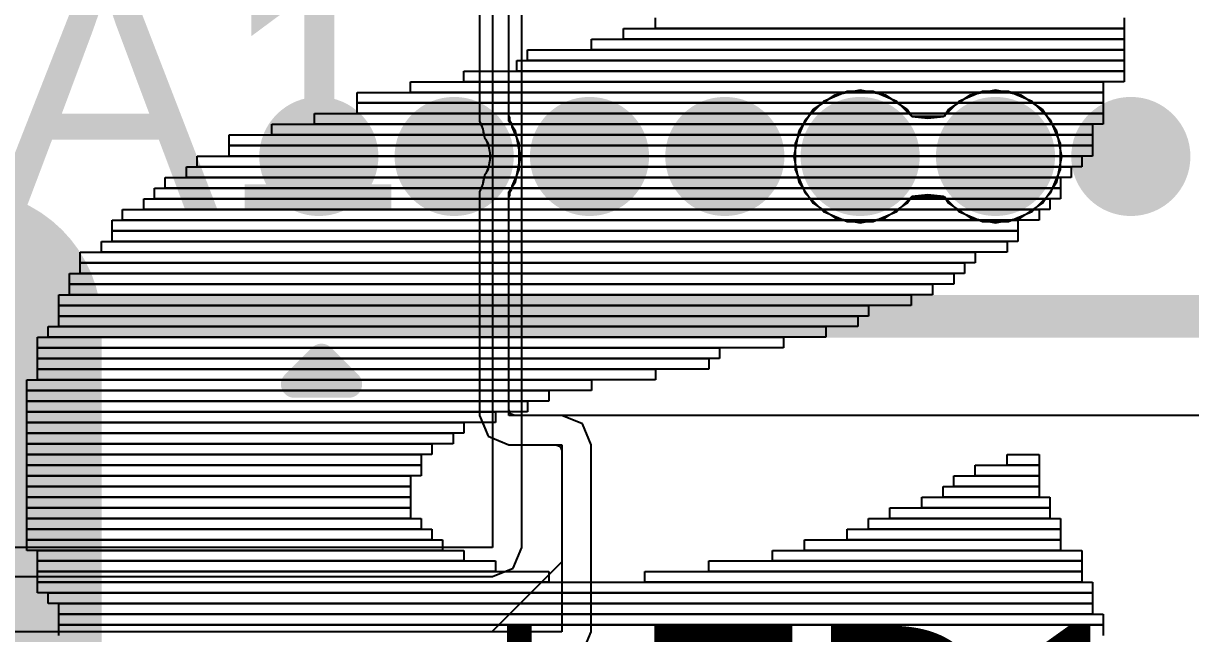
# Model space of a CAD drawing. Header units: inches. Extents: x -25 to 271, y -41 to 15.
# Drawn here: x 4.66 to 10.13, y -32.79 to -29.92 of the extents above; entities that cross this region are included whole.
import ezdxf

# ---------------------------------------------------------------- set-up
doc = ezdxf.new("R2010")
doc.units = ezdxf.units.IN
for name, color, linetype in [('Bottom Layer', 5, 'Continuous'), ('Bottom Overlay', 54, 'Continuous'), ('Top Layer', 1, 'Continuous'), ('Top Overlay', 2, 'Continuous'), ('Top Paste', 8, 'Continuous'), ('Top Solder', 216, 'Continuous')]:
    doc.layers.add(name, color=color, linetype=linetype)
doc.styles.add('Arial', font='', dxfattribs={"height": 0.2})
doc.styles.get('Arial').set_extended_font_data('Arial')

# ---------------------------------------------------------------- blocks, each defined once
blk = doc.blocks.new('ADM6_30_01_5_L_4_2_A_TR_66')
at = {"layer": 'Top Layer'}
h = blk.add_hatch(color=1, dxfattribs=at)
edge = h.paths.add_edge_path()
edge.add_arc((5.3975, 1.75), 0.178, 0, 360)
h = blk.add_hatch(color=1, dxfattribs=at)
edge = h.paths.add_edge_path()
edge.add_arc((6.0325, 1.75), 0.178, 0, 360)
h = blk.add_hatch(color=1, dxfattribs=at)
edge = h.paths.add_edge_path()
edge.add_arc((6.6675, 1.75), 0.178, 0, 360)
h = blk.add_hatch(color=1, dxfattribs=at)
edge = h.paths.add_edge_path()
edge.add_arc((7.3025, 1.75), 0.178, 0, 360)
h = blk.add_hatch(color=1, dxfattribs=at)
edge = h.paths.add_edge_path()
edge.add_arc((7.9375, 1.75), 0.178, 0, 360)
h = blk.add_hatch(color=1, dxfattribs=at)
edge = h.paths.add_edge_path()
edge.add_arc((8.5725, 1.75), 0.178, 0, 360)
h = blk.add_hatch(color=1, dxfattribs=at)
edge = h.paths.add_edge_path()
edge.add_arc((9.2075, 1.75), 0.178, 0, 360)
at = {"layer": 'Top Paste'}
h = blk.add_hatch(color=8, dxfattribs=at)
edge = h.paths.add_edge_path()
edge.add_arc((5.3975, 1.75), 0.178, 0, 360)
h = blk.add_hatch(color=8, dxfattribs=at)
edge = h.paths.add_edge_path()
edge.add_arc((6.0325, 1.75), 0.178, 0, 360)
h = blk.add_hatch(color=8, dxfattribs=at)
edge = h.paths.add_edge_path()
edge.add_arc((6.6675, 1.75), 0.178, 0, 360)
h = blk.add_hatch(color=8, dxfattribs=at)
edge = h.paths.add_edge_path()
edge.add_arc((7.3025, 1.75), 0.178, 0, 360)
h = blk.add_hatch(color=8, dxfattribs=at)
edge = h.paths.add_edge_path()
edge.add_arc((7.9375, 1.75), 0.178, 0, 360)
h = blk.add_hatch(color=8, dxfattribs=at)
edge = h.paths.add_edge_path()
edge.add_arc((8.5725, 1.75), 0.178, 0, 360)
h = blk.add_hatch(color=8, dxfattribs=at)
edge = h.paths.add_edge_path()
edge.add_arc((9.2075, 1.75), 0.178, 0, 360)
at = {"layer": 'Top Solder'}
h = blk.add_hatch(color=216, dxfattribs=at)
edge = h.paths.add_edge_path()
edge.add_arc((5.3975, 1.75), 0.2796, 0, 360)
h = blk.add_hatch(color=216, dxfattribs=at)
edge = h.paths.add_edge_path()
edge.add_arc((6.0325, 1.75), 0.2796, 0, 360)
h = blk.add_hatch(color=216, dxfattribs=at)
edge = h.paths.add_edge_path()
edge.add_arc((6.6675, 1.75), 0.2796, 0, 360)
h = blk.add_hatch(color=216, dxfattribs=at)
edge = h.paths.add_edge_path()
edge.add_arc((7.3025, 1.75), 0.2796, 0, 360)
h = blk.add_hatch(color=216, dxfattribs=at)
edge = h.paths.add_edge_path()
edge.add_arc((7.9375, 1.75), 0.2796, 0, 360)
h = blk.add_hatch(color=216, dxfattribs=at)
edge = h.paths.add_edge_path()
edge.add_arc((8.5725, 1.75), 0.2796, 0, 360)
h = blk.add_hatch(color=216, dxfattribs=at)
edge = h.paths.add_edge_path()
edge.add_arc((9.2075, 1.75), 0.2796, 0, 360)
at = {"layer": 'Top Overlay'}
for points in [[(9.3218, 2.8194, 0.127, 0.127, 0), (9.0678, 2.8194, 0.127, 0.127, 0)], [(9.1948, 2.6924, 0.127, 0.127, 0), (9.0678, 2.8194, 0.127, 0.127, 0)], [(9.3218, 2.8194, 0.127, 0.127, 0), (9.1948, 2.6924, 0.127, 0.127, 0)], [(11.178, 2.5, 0.2, 0.2, 0), (-11.178, 2.5, 0.2, 0.2, 0)]]:
    blk.add_lwpolyline(points, format="xyseb", dxfattribs=at)
for points in [[(9.036, 2.8194, 0.0635, 0.0635, 1), (9.0996, 2.8194, 0.0635, 0.0635, 1)], [(9.036, 2.8194, 0.0635, 0.0635, 1), (9.0996, 2.8194, 0.0635, 0.0635, 1)], [(9.2901, 2.8194, 0.0635, 0.0635, 1), (9.3536, 2.8194, 0.0635, 0.0635, 1)], [(9.2901, 2.8194, 0.0635, 0.0635, 1), (9.3536, 2.8194, 0.0635, 0.0635, 1)], [(9.1631, 2.6924, 0.0635, 0.0635, 1), (9.2265, 2.6924, 0.0635, 0.0635, 1)], [(9.1631, 2.6924, 0.0635, 0.0635, 1), (9.2265, 2.6924, 0.0635, 0.0635, 1)]]:
    blk.add_lwpolyline(points, format="xyseb", close=True, dxfattribs=at)
at = {"layer": 'Top Overlay', "style": 'Arial'}
blk.add_text('A1', height=1.143, rotation=180, dxfattribs=at).set_placement((10.7427, 2.0046))

msp = doc.modelspace()

# ---------------------------------------------------------------- linework, layer by layer
at = {"layer": 'Bottom Layer'}
for p, q in [((6.858, -27.2034), (6.858, -32.385)), ((6.9955, -32.385), (6.9955, -27.2034)), ((6.858, -32.385), (2.9254, -32.385)), ((6.9552, -32.4822), (6.9955, -32.385)), ((2.9254, -32.5225), (6.858, -32.5225)), ((6.858, -32.5225), (6.9552, -32.4822))]:
    msp.add_line(p, q, dxfattribs=at)
at = {"layer": 'Bottom Overlay'}
for p, q in [((7.6224, -29.9489), (7.6224, -29.8988)), ((9.8223, -29.8988), (9.8223, -29.9489)), ((7.4723, -29.9989), (7.4723, -29.9489)), ((7.4723, -29.9489), (9.8223, -29.9489)), ((9.8223, -29.9489), (7.6224, -29.9489)), ((9.8223, -29.9489), (9.8223, -29.9989)), ((7.3224, -30.049), (7.3224, -29.9989)), ((7.3224, -29.9989), (9.8223, -29.9989)), ((9.8223, -29.9989), (7.4723, -29.9989)), ((9.8223, -29.9989), (9.8223, -30.049)), ((7.0225, -30.099), (7.0225, -30.049)), ((7.0225, -30.049), (9.8223, -30.049)), ((9.8223, -30.049), (7.3224, -30.049)), ((9.8223, -30.049), (9.8223, -30.099)), ((6.9724, -30.1488), (6.9724, -30.099)), ((6.9724, -30.099), (9.8223, -30.099)), ((9.8223, -30.099), (7.0225, -30.099)), ((9.8223, -30.099), (9.8223, -30.1488)), ((6.7225, -30.1988), (6.7225, -30.1488)), ((6.7225, -30.1488), (9.8223, -30.1488)), ((9.8223, -30.1488), (6.9724, -30.1488)), ((9.8223, -30.1488), (9.8223, -30.1988)), ((6.4723, -30.2489), (6.4723, -30.1988)), ((6.4723, -30.1988), (9.7225, -30.1988)), ((9.8223, -30.1988), (6.7225, -30.1988)), ((9.7225, -30.1988), (9.7225, -30.2489)), ((6.2224, -30.2989), (6.2224, -30.2489)), ((6.2224, -30.2489), (9.7225, -30.2489)), ((9.7225, -30.2489), (6.4723, -30.2489)), ((9.7225, -30.2489), (9.7225, -30.2989)), ((6.2224, -30.3489), (6.2224, -30.2989)), ((6.2224, -30.2989), (9.7225, -30.2989)), ((9.7225, -30.2989), (6.2224, -30.2989)), ((9.7225, -30.2989), (9.7225, -30.3489)), ((6.0225, -30.399), (6.0225, -30.3489)), ((6.0225, -30.3489), (9.7225, -30.3489)), ((9.7225, -30.3489), (6.2224, -30.3489)), ((9.7225, -30.3489), (9.7225, -30.399)), ((5.6224, -30.4988), (5.6224, -30.4488)), ((5.6224, -30.4488), (9.6724, -30.4488)), ((5.8223, -30.4488), (5.8223, -30.399)), ((5.8223, -30.399), (9.6724, -30.399)), ((9.6724, -30.4488), (5.8223, -30.4488)), ((9.7225, -30.399), (6.0225, -30.399)), ((9.6724, -30.399), (9.6724, -30.4488)), ((9.6724, -30.4488), (9.6724, -30.4988)), ((9.6724, -30.4988), (5.6224, -30.4988)), ((5.6224, -30.5488), (5.6224, -30.4988)), ((5.6224, -30.4988), (9.6724, -30.4988)), ((9.6724, -30.4988), (9.6724, -30.5488)), ((5.4723, -30.5989), (5.4723, -30.5488)), ((5.4723, -30.5488), (9.6224, -30.5488)), ((9.6724, -30.5488), (5.6224, -30.5488)), ((9.6224, -30.5488), (9.6224, -30.5989)), ((5.4223, -30.6489), (5.4223, -30.5989)), ((5.4223, -30.5989), (9.5724, -30.5989)), ((9.6224, -30.5989), (5.4723, -30.5989)), ((9.5724, -30.5989), (9.5724, -30.6489)), ((5.3224, -30.6989), (5.3224, -30.6489)), ((5.3224, -30.6489), (9.5223, -30.6489)), ((9.5724, -30.6489), (5.4223, -30.6489)), ((9.5223, -30.6489), (9.5223, -30.6989)), ((5.2724, -30.749), (5.2724, -30.6989)), ((5.2724, -30.6989), (9.5223, -30.6989)), ((9.5223, -30.6989), (5.3224, -30.6989)), ((9.5223, -30.6989), (9.5223, -30.749)), ((5.2224, -30.7988), (5.2224, -30.749)), ((5.2224, -30.749), (9.4723, -30.749)), ((9.5223, -30.749), (5.2724, -30.749)), ((9.4723, -30.749), (9.4723, -30.7988)), ((5.1223, -30.8488), (5.1223, -30.7988)), ((5.1223, -30.7988), (9.4223, -30.7988)), ((9.4723, -30.7988), (5.2224, -30.7988)), ((9.4223, -30.7988), (9.4223, -30.8488)), ((5.0725, -30.8988), (5.0725, -30.8488)), ((5.0725, -30.8488), (9.3224, -30.8488)), ((9.4223, -30.8488), (5.1223, -30.8488)), ((9.3224, -30.8488), (9.3224, -30.8988)), ((9.3224, -30.8988), (5.0725, -30.8988)), ((5.0725, -30.9489), (5.0725, -30.8988)), ((5.0725, -30.8988), (9.3224, -30.8988)), ((9.3224, -30.8988), (9.3224, -30.9489)), ((4.9224, -31.049), (4.9224, -30.9989)), ((4.9224, -30.9989), (9.1223, -30.9989)), ((5.0225, -30.9989), (5.0225, -30.9489)), ((5.0225, -30.9489), (9.2724, -30.9489)), ((9.2724, -30.9989), (5.0225, -30.9989)), ((9.3224, -30.9489), (5.0725, -30.9489)), ((9.1223, -30.9989), (9.1223, -31.049)), ((9.2724, -30.9489), (9.2724, -30.9989)), ((9.1223, -31.049), (4.9224, -31.049)), ((4.9224, -31.099), (4.9224, -31.049)), ((4.9224, -31.049), (9.0725, -31.049)), ((9.0725, -31.049), (9.0725, -31.099)), ((4.8724, -31.1488), (4.8724, -31.099)), ((4.8724, -31.099), (9.0225, -31.099)), ((9.0725, -31.099), (4.9224, -31.099)), ((9.0225, -31.099), (9.0225, -31.1488)), ((9.0225, -31.1488), (4.8724, -31.1488)), ((4.8724, -31.1988), (4.8724, -31.1488)), ((4.8724, -31.1488), (8.9224, -31.1488)), ((8.9224, -31.1488), (8.9224, -31.1988)), ((4.8223, -31.2489), (4.8223, -31.1988)), ((4.8223, -31.1988), (8.8223, -31.1988)), ((8.9224, -31.1988), (4.8724, -31.1988)), ((8.8223, -31.1988), (8.8223, -31.2489)), ((8.8223, -31.2489), (4.8223, -31.2489)), ((4.8223, -31.2989), (4.8223, -31.2489)), ((4.8223, -31.2489), (8.6224, -31.2489)), ((8.6224, -31.2489), (8.6224, -31.2989)), ((8.6224, -31.2989), (4.8223, -31.2989)), ((4.8223, -31.3489), (4.8223, -31.2989)), ((4.8223, -31.2989), (8.5724, -31.2989)), ((8.5724, -31.2989), (8.5724, -31.3489)), ((4.7723, -31.399), (4.7723, -31.3489)), ((4.7723, -31.3489), (8.4223, -31.3489)), ((8.5724, -31.3489), (4.8223, -31.3489)), ((8.4223, -31.3489), (8.4223, -31.399)), ((4.7225, -31.4488), (4.7225, -31.399)), ((4.7225, -31.399), (8.2224, -31.399)), ((8.4223, -31.399), (4.7723, -31.399)), ((8.2224, -31.399), (8.2224, -31.4488)), ((8.2224, -31.4488), (4.7225, -31.4488)), ((4.7225, -31.4988), (4.7225, -31.4488)), ((4.7225, -31.4488), (7.9224, -31.4488)), ((7.9224, -31.4488), (7.9224, -31.4988)), ((7.9224, -31.4988), (4.7225, -31.4988)), ((4.7225, -31.5488), (4.7225, -31.4988)), ((4.7225, -31.4988), (7.8723, -31.4988)), ((7.8723, -31.4988), (7.8723, -31.5488)), ((4.6725, -31.6489), (4.6725, -31.5989)), ((4.6725, -31.5989), (7.3224, -31.5989)), ((7.8723, -31.5488), (4.7225, -31.5488)), ((4.7225, -31.5989), (4.7225, -31.5488)), ((4.7225, -31.5488), (7.6224, -31.5488)), ((7.6224, -31.5989), (4.7225, -31.5989)), ((7.3224, -31.5989), (7.3224, -31.6489)), ((7.6224, -31.5488), (7.6224, -31.5989)), ((7.3224, -31.6489), (4.6725, -31.6489)), ((4.6725, -31.6989), (4.6725, -31.6489)), ((4.6725, -31.6489), (7.1223, -31.6489)), ((7.1223, -31.6489), (7.1223, -31.6989)), ((7.1223, -31.6989), (4.6725, -31.6989)), ((4.6725, -31.749), (4.6725, -31.6989)), ((4.6725, -31.6989), (7.0225, -31.6989)), ((7.0225, -31.6989), (7.0225, -31.749)), ((4.6725, -31.7988), (4.6725, -31.749)), ((4.6725, -31.749), (6.8724, -31.749)), ((7.0225, -31.749), (4.6725, -31.749)), ((6.8724, -31.749), (6.8724, -31.7988)), ((4.6725, -31.8488), (4.6725, -31.7988)), ((4.6725, -31.7988), (6.7225, -31.7988)), ((6.8724, -31.7988), (4.6725, -31.7988)), ((6.7225, -31.7988), (6.7225, -31.8488)), ((4.6725, -31.8988), (4.6725, -31.8488)), ((4.6725, -31.8488), (6.6725, -31.8488)), ((6.7225, -31.8488), (4.6725, -31.8488)), ((6.6725, -31.8488), (6.6725, -31.8988)), ((6.6725, -31.8988), (4.6725, -31.8988)), ((4.6725, -31.9489), (4.6725, -31.8988)), ((4.6725, -31.8988), (6.5724, -31.8988)), ((6.5724, -31.8988), (6.5724, -31.9489)), ((6.5724, -31.9489), (4.6725, -31.9489)), ((4.6725, -31.9989), (4.6725, -31.9489)), ((4.6725, -31.9489), (6.5223, -31.9489)), ((6.5223, -31.9489), (6.5223, -31.9989)), ((9.2724, -31.9989), (9.2724, -31.9489)), ((9.2724, -31.9489), (9.4223, -31.9489)), ((9.4223, -31.9489), (9.4223, -31.9989)), ((6.5223, -31.9989), (4.6725, -31.9989)), ((4.6725, -32.049), (4.6725, -31.9989)), ((4.6725, -31.9989), (6.5223, -31.9989)), ((6.5223, -31.9989), (6.5223, -32.049)), ((9.1223, -32.049), (9.1223, -31.9989)), ((9.1223, -31.9989), (9.4223, -31.9989)), ((9.4223, -31.9989), (9.2724, -31.9989)), ((9.4223, -31.9989), (9.4223, -32.049)), ((6.5223, -32.049), (4.6725, -32.049)), ((4.6725, -32.099), (4.6725, -32.049)), ((4.6725, -32.049), (6.4723, -32.049)), ((6.4723, -32.049), (6.4723, -32.099)), ((9.0225, -32.099), (9.0225, -32.049)), ((9.0225, -32.049), (9.4223, -32.049)), ((9.4223, -32.049), (9.1223, -32.049)), ((9.4223, -32.049), (9.4223, -32.099)), ((4.6725, -32.1488), (4.6725, -32.099)), ((4.6725, -32.099), (6.4723, -32.099)), ((6.4723, -32.099), (4.6725, -32.099)), ((4.6725, -32.1988), (4.6725, -32.1488)), ((4.6725, -32.1488), (6.4723, -32.1488)), ((6.4723, -32.1488), (4.6725, -32.1488)), ((6.4723, -32.099), (6.4723, -32.1488)), ((6.4723, -32.1488), (6.4723, -32.1988)), ((8.8723, -32.1988), (8.8723, -32.1488)), ((8.8723, -32.1488), (9.4723, -32.1488)), ((8.9724, -32.1488), (8.9724, -32.099)), ((8.9724, -32.099), (9.4223, -32.099)), ((9.4223, -32.1488), (8.9724, -32.1488)), ((9.4223, -32.099), (9.0225, -32.099)), ((9.4223, -32.099), (9.4223, -32.1488)), ((9.4723, -32.1488), (9.4723, -32.1988)), ((4.6725, -32.2489), (4.6725, -32.1988)), ((4.6725, -32.1988), (6.4723, -32.1988)), ((6.4723, -32.1988), (4.6725, -32.1988)), ((6.4723, -32.1988), (6.4723, -32.2489)), ((8.7225, -32.2489), (8.7225, -32.1988)), ((8.7225, -32.1988), (9.4723, -32.1988)), ((9.4723, -32.1988), (8.8723, -32.1988)), ((9.4723, -32.1988), (9.4723, -32.2489)), ((6.4723, -32.2489), (4.6725, -32.2489)), ((4.6725, -32.2989), (4.6725, -32.2489)), ((4.6725, -32.2489), (6.5223, -32.2489)), ((6.5223, -32.2489), (6.5223, -32.2989)), ((8.6224, -32.2989), (8.6224, -32.2489)), ((8.6224, -32.2489), (9.5223, -32.2489)), ((9.4723, -32.2489), (8.7225, -32.2489)), ((9.5223, -32.2489), (9.5223, -32.2989)), ((6.5223, -32.2989), (4.6725, -32.2989)), ((4.6725, -32.3489), (4.6725, -32.2989)), ((4.6725, -32.2989), (6.5724, -32.2989)), ((6.5724, -32.2989), (6.5724, -32.3489)), ((8.5223, -32.3489), (8.5223, -32.2989)), ((8.5223, -32.2989), (9.5223, -32.2989)), ((9.5223, -32.2989), (8.6224, -32.2989)), ((9.5223, -32.2989), (9.5223, -32.3489)), ((4.6725, -32.399), (4.6725, -32.3489)), ((4.6725, -32.3489), (6.6224, -32.3489)), ((6.5724, -32.3489), (4.6725, -32.3489)), ((6.6224, -32.3489), (6.6224, -32.399)), ((8.3224, -32.399), (8.3224, -32.3489)), ((8.3224, -32.3489), (9.5223, -32.3489)), ((9.5223, -32.3489), (8.5223, -32.3489)), ((9.5223, -32.3489), (9.5223, -32.399)), ((6.6224, -32.399), (4.6725, -32.399)), ((4.7225, -32.4488), (4.7225, -32.399)), ((4.7225, -32.399), (6.7225, -32.399)), ((6.7225, -32.399), (6.7225, -32.4488)), ((8.1723, -32.4488), (8.1723, -32.399)), ((8.1723, -32.399), (9.6224, -32.399)), ((9.5223, -32.399), (8.3224, -32.399)), ((9.6224, -32.399), (9.6224, -32.4488)), ((4.7225, -32.4988), (4.7225, -32.4488)), ((4.7225, -32.4488), (6.8724, -32.4488)), ((6.7225, -32.4488), (4.7225, -32.4488)), ((6.8724, -32.4488), (6.8724, -32.4988)), ((7.8723, -32.4988), (7.8723, -32.4488)), ((7.8723, -32.4488), (9.6224, -32.4488)), ((9.6224, -32.4488), (8.1723, -32.4488)), ((9.6224, -32.4488), (9.6224, -32.4988)), ((6.8724, -32.4988), (4.7225, -32.4988)), ((4.7225, -32.5488), (4.7225, -32.4988)), ((4.7225, -32.4988), (7.1223, -32.4988)), ((7.1223, -32.4988), (7.1223, -32.5488)), ((7.5724, -32.5488), (7.5724, -32.4988)), ((7.5724, -32.4988), (9.6224, -32.4988)), ((9.6224, -32.4988), (7.8723, -32.4988)), ((9.6224, -32.4988), (9.6224, -32.5488)), ((7.1223, -32.5488), (4.7225, -32.5488)), ((4.7225, -32.5989), (4.7225, -32.5488)), ((4.7225, -32.5488), (9.6724, -32.5488)), ((9.6224, -32.5488), (7.5724, -32.5488)), ((9.6724, -32.5488), (9.6724, -32.5989)), ((9.6724, -32.5989), (4.7225, -32.5989)), ((4.7723, -32.6489), (4.7723, -32.5989)), ((4.7723, -32.5989), (9.6724, -32.5989)), ((9.6724, -32.5989), (9.6724, -32.6489)), ((9.6724, -32.6489), (4.7723, -32.6489)), ((4.8223, -32.6989), (4.8223, -32.6489)), ((4.8223, -32.6489), (9.6724, -32.6489)), ((9.6724, -32.6489), (9.6724, -32.6989)), ((9.6724, -32.6989), (4.8223, -32.6989)), ((4.8223, -32.749), (4.8223, -32.6989)), ((4.8223, -32.6989), (9.7225, -32.6989)), ((9.7225, -32.749), (4.8223, -32.749)), ((4.8223, -32.7988), (4.8223, -32.749)), ((4.8223, -32.749), (9.7225, -32.749)), ((9.7225, -32.6989), (9.7225, -32.749)), ((9.7225, -32.749), (9.7225, -32.7988))]:
    msp.add_line(p, q, dxfattribs=at)
at = {"layer": 'Top Layer'}
for p, q in [((6.7967, -29.7555), (6.7967, -30.3846)), ((6.7967, -29.7828), (6.7967, -30.3573)), ((6.9342, -30.3846), (6.9342, -29.7555)), ((6.9342, -30.3573), (6.9342, -29.7828)), ((8.4639, -30.2627), (8.363, -30.3302)), ((8.5222, -30.245), (8.4101, -30.2915)), ((8.5829, -30.2391), (8.4639, -30.2627)), ((8.6436, -30.245), (8.5222, -30.245)), ((8.7019, -30.2627), (8.5829, -30.2391)), ((8.7557, -30.2915), (8.6436, -30.245)), ((8.8028, -30.3302), (8.7019, -30.2627)), ((9.0989, -30.2627), (8.998, -30.3302)), ((9.1572, -30.245), (9.0451, -30.2915)), ((9.2179, -30.2391), (9.0989, -30.2627)), ((9.2786, -30.245), (9.1572, -30.245)), ((9.3369, -30.2627), (9.2179, -30.2391)), ((9.3907, -30.2915), (9.2786, -30.245)), ((9.4378, -30.3302), (9.3369, -30.2627)), ((8.363, -30.3302), (8.2956, -30.431)), ((8.4101, -30.2915), (8.3243, -30.3773)), ((8.8276, -30.3634), (8.7557, -30.2915)), ((8.8246, -30.3627), (8.8028, -30.3302)), ((9.0451, -30.2915), (8.9732, -30.3634)), ((8.998, -30.3302), (8.9763, -30.3627)), ((9.4765, -30.3773), (9.3907, -30.2915)), ((9.5052, -30.431), (9.4378, -30.3302)), ((6.7967, -30.3573), (6.7967, -30.3846)), ((6.7967, -30.3846), (6.8072, -30.4099)), ((6.7967, -30.3846), (6.8121, -30.4217)), ((6.9391, -30.3691), (6.9342, -30.3573)), ((6.9652, -30.431), (6.9342, -30.3846)), ((6.9391, -30.3831), (6.9391, -30.3691)), ((6.9469, -30.3948), (6.9391, -30.3831)), ((6.9494, -30.4074), (6.9469, -30.3948)), ((8.3243, -30.3773), (8.2779, -30.4894)), ((8.9763, -30.3627), (8.8246, -30.3627)), ((8.9004, -30.3711), (8.8276, -30.3634)), ((8.9732, -30.3634), (8.9004, -30.3711)), ((9.5229, -30.4894), (9.4765, -30.3773)), ((6.8072, -30.4099), (6.8072, -30.4099)), ((6.8072, -30.4099), (6.8121, -30.4217)), ((6.8121, -30.4217), (6.8121, -30.4217)), ((6.8121, -30.4217), (6.8121, -30.4217)), ((6.8121, -30.4217), (6.8142, -30.4323)), ((6.8121, -30.4217), (6.8199, -30.461)), ((6.8142, -30.4323), (6.8146, -30.4342)), ((6.8146, -30.4342), (6.8146, -30.4342)), ((6.8146, -30.4342), (6.8199, -30.461)), ((6.95, -30.4083), (6.9494, -30.4074)), ((6.9507, -30.4115), (6.95, -30.4083)), ((6.9687, -30.4551), (6.9507, -30.4115)), ((6.9889, -30.55), (6.9652, -30.431)), ((8.2956, -30.431), (8.2719, -30.55)), ((9.5289, -30.55), (9.5052, -30.431)), ((6.8199, -30.461), (6.8264, -30.4707)), ((6.8199, -30.461), (6.8357, -30.4847)), ((6.8264, -30.4707), (6.839, -30.5012)), ((6.8357, -30.4847), (6.8487, -30.55)), ((6.839, -30.5012), (6.8454, -30.5335)), ((6.9705, -30.4579), (6.9687, -30.4551)), ((6.9712, -30.4611), (6.9705, -30.4579)), ((6.9829, -30.4894), (6.9712, -30.4611)), ((6.9829, -30.52), (6.9829, -30.4894)), ((8.2779, -30.4894), (8.2779, -30.6107)), ((9.5229, -30.6107), (9.5229, -30.4894)), ((6.8487, -30.55), (6.8357, -30.6154)), ((6.8454, -30.5335), (6.8454, -30.5665)), ((6.9652, -30.669), (6.9889, -30.55)), ((6.9836, -30.5232), (6.9829, -30.52)), ((6.9829, -30.5264), (6.9836, -30.5232)), ((6.9829, -30.5736), (6.9829, -30.5264)), ((8.2719, -30.55), (8.2956, -30.669)), ((9.5052, -30.669), (9.5289, -30.55)), ((6.8357, -30.6154), (6.8199, -30.6391)), ((6.839, -30.5989), (6.8264, -30.6294)), ((6.8454, -30.5665), (6.839, -30.5989)), ((6.9712, -30.639), (6.9829, -30.6107)), ((6.9836, -30.5769), (6.9829, -30.5736)), ((6.9829, -30.5801), (6.9836, -30.5769)), ((6.9829, -30.6107), (6.9829, -30.5801)), ((8.2779, -30.6107), (8.3243, -30.7228)), ((9.4765, -30.7228), (9.5229, -30.6107)), ((6.8199, -30.6391), (6.8121, -30.6784)), ((6.8146, -30.6659), (6.813, -30.674)), ((6.8199, -30.6391), (6.8146, -30.6659)), ((6.8146, -30.6659), (6.8146, -30.6659)), ((6.8264, -30.6294), (6.8199, -30.6391)), ((6.9342, -30.7155), (6.9652, -30.669)), ((6.9507, -30.6886), (6.9687, -30.645)), ((6.9687, -30.645), (6.9705, -30.6422)), ((6.9705, -30.6422), (6.9712, -30.639)), ((8.2956, -30.669), (8.363, -30.7699)), ((9.4378, -30.7699), (9.5052, -30.669)), ((6.8121, -30.6784), (6.7967, -30.7155)), ((6.8072, -30.6902), (6.7967, -30.7155)), ((6.7967, -30.7155), (6.7967, -30.7428)), ((6.7967, -30.7155), (6.7967, -31.7655)), ((6.8121, -30.6784), (6.8072, -30.6902)), ((6.8072, -30.6902), (6.8072, -30.6902)), ((6.813, -30.674), (6.8121, -30.6784)), ((6.8121, -30.6784), (6.8121, -30.6784)), ((6.8121, -30.6784), (6.8121, -30.6784)), ((6.9342, -31.7655), (6.9342, -30.7155)), ((6.9391, -30.7169), (6.9469, -30.7052)), ((6.9391, -30.731), (6.9391, -30.7169)), ((6.9469, -30.7052), (6.9494, -30.6927)), ((6.9494, -30.6927), (6.95, -30.6918)), ((6.95, -30.6918), (6.9507, -30.6886)), ((8.3243, -30.7228), (8.4101, -30.8086)), ((9.3907, -30.8086), (9.4765, -30.7228)), ((6.7967, -30.7428), (6.7967, -31.7381)), ((6.9342, -30.7428), (6.9391, -30.731)), ((6.9342, -31.7381), (6.9342, -30.7428)), ((8.363, -30.7699), (8.4639, -30.8373)), ((8.7019, -30.8373), (8.8028, -30.7699)), ((8.7557, -30.8086), (8.8276, -30.7367)), ((8.8028, -30.7699), (8.8246, -30.7374)), ((8.8246, -30.7374), (8.9763, -30.7374)), ((8.8276, -30.7367), (8.9004, -30.729)), ((8.9004, -30.729), (8.9732, -30.7367)), ((8.9732, -30.7367), (9.0451, -30.8086)), ((8.9763, -30.7374), (8.998, -30.7699)), ((8.998, -30.7699), (9.0989, -30.8373)), ((9.3369, -30.8373), (9.4378, -30.7699)), ((8.4101, -30.8086), (8.5222, -30.855)), ((8.6436, -30.855), (8.7557, -30.8086)), ((9.0451, -30.8086), (9.1572, -30.855)), ((9.2786, -30.855), (9.3907, -30.8086)), ((8.4639, -30.8373), (8.5829, -30.861)), ((8.5222, -30.855), (8.6436, -30.855)), ((8.5829, -30.861), (8.7019, -30.8373)), ((9.0989, -30.8373), (9.2179, -30.861)), ((9.1572, -30.855), (9.2786, -30.855)), ((9.2179, -30.861), (9.3369, -30.8373)), ((6.7967, -31.7381), (6.7967, -31.7655)), ((6.7967, -31.7655), (6.8152, -31.8101)), ((6.7967, -31.7655), (6.837, -31.8627)), ((6.9422, -31.7575), (6.9342, -31.7381)), ((26.868, -31.7655), (6.9342, -31.7655)), ((6.9615, -31.7655), (6.9422, -31.7575)), ((7.1832, -31.7655), (6.9615, -31.7655)), ((7.2804, -31.8058), (7.1832, -31.7655)), ((6.8152, -31.8101), (6.8152, -31.8101)), ((6.8152, -31.8101), (6.8152, -31.8101)), ((6.8152, -31.8101), (6.837, -31.8627)), ((7.3207, -31.903), (7.2804, -31.8058)), ((6.837, -31.8627), (6.8896, -31.8845)), ((6.837, -31.8627), (6.9342, -31.903)), ((6.8896, -31.8845), (6.8896, -31.8845)), ((6.8896, -31.8845), (6.8896, -31.8845)), ((6.8896, -31.8845), (6.9342, -31.903)), ((6.9342, -31.903), (7.1559, -31.903)), ((6.9342, -31.903), (7.1832, -31.903)), ((7.1559, -31.903), (7.1752, -31.911)), ((7.1752, -31.911), (7.1832, -31.9303)), ((7.1832, -31.903), (7.1832, -32.7815)), ((7.1832, -31.9303), (7.1832, -32.4531)), ((7.3207, -32.4531), (7.3207, -31.903)), ((7.1832, -32.4531), (6.8548, -32.7815)), ((7.3207, -32.7815), (7.3207, -32.4531)), ((7.3207, -32.4531), (7.3207, -32.4531)), ((7.3207, -32.4531), (7.3207, -32.4531)), ((7.1832, -32.7815), (3.2258, -32.7815)), ((6.8548, -32.7815), (4.2096, -32.7815)), ((7.2804, -32.8787), (7.3207, -32.7815))]:
    msp.add_line(p, q, dxfattribs=at)
msp.add_lwpolyline([(4.3891, -34.2189, 1.27, 1.27, 0), (4.3891, -31.3436, 1.27, 1.27, 0)], format="xyseb", dxfattribs=at)
msp.add_lwpolyline([(4.0716, -31.3436, 0.635, 0.635, 1), (4.7066, -31.3436, 0.635, 0.635, 1)], format="xyseb", close=True, dxfattribs=at)

# ---------------------------------------------------------------- block references
at = {"rotation": 180}
msp.add_blockref('ADM6_30_01_5_L_4_2_A_TR_66', (15.2504, -28.8), dxfattribs=at)

# ---------------------------------------------------------------- texts
at = {"layer": 'Top Overlay', "style": 'Arial'}
msp.add_text('LED1', height=0.889, dxfattribs=at).set_placement((6.8246, -33.6422))

doc.saveas('drawing.dxf')
